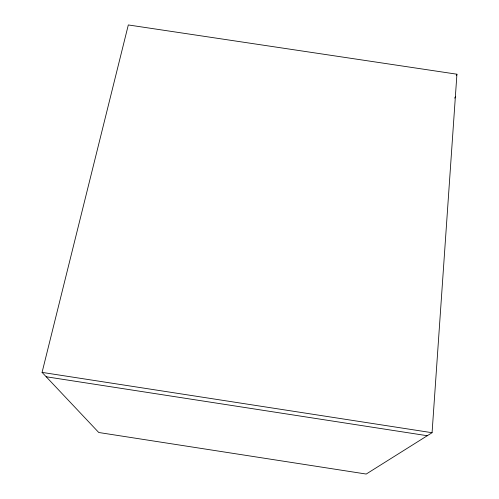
<?xml version="1.0" encoding="UTF-8"?>
<svg xmlns="http://www.w3.org/2000/svg" width="499" height="499" viewBox="0 0 499 499"><rect width="100%" height="100%" fill="white"/><g stroke="black" fill="none" stroke-linecap="round" stroke-linejoin="round"><path stroke-width="0.75" d="M432.072 432.714L456.928 74.208L128.318 24.95L42.072 372.391L98.758 432.502L366.21 474.05L432.072 432.714L42.072 372.391M456.279 75.561L456.928 74.208M454.708 98.128L455.362 96.825M46.189 376.757L427.281 435.721"/></g></svg>
